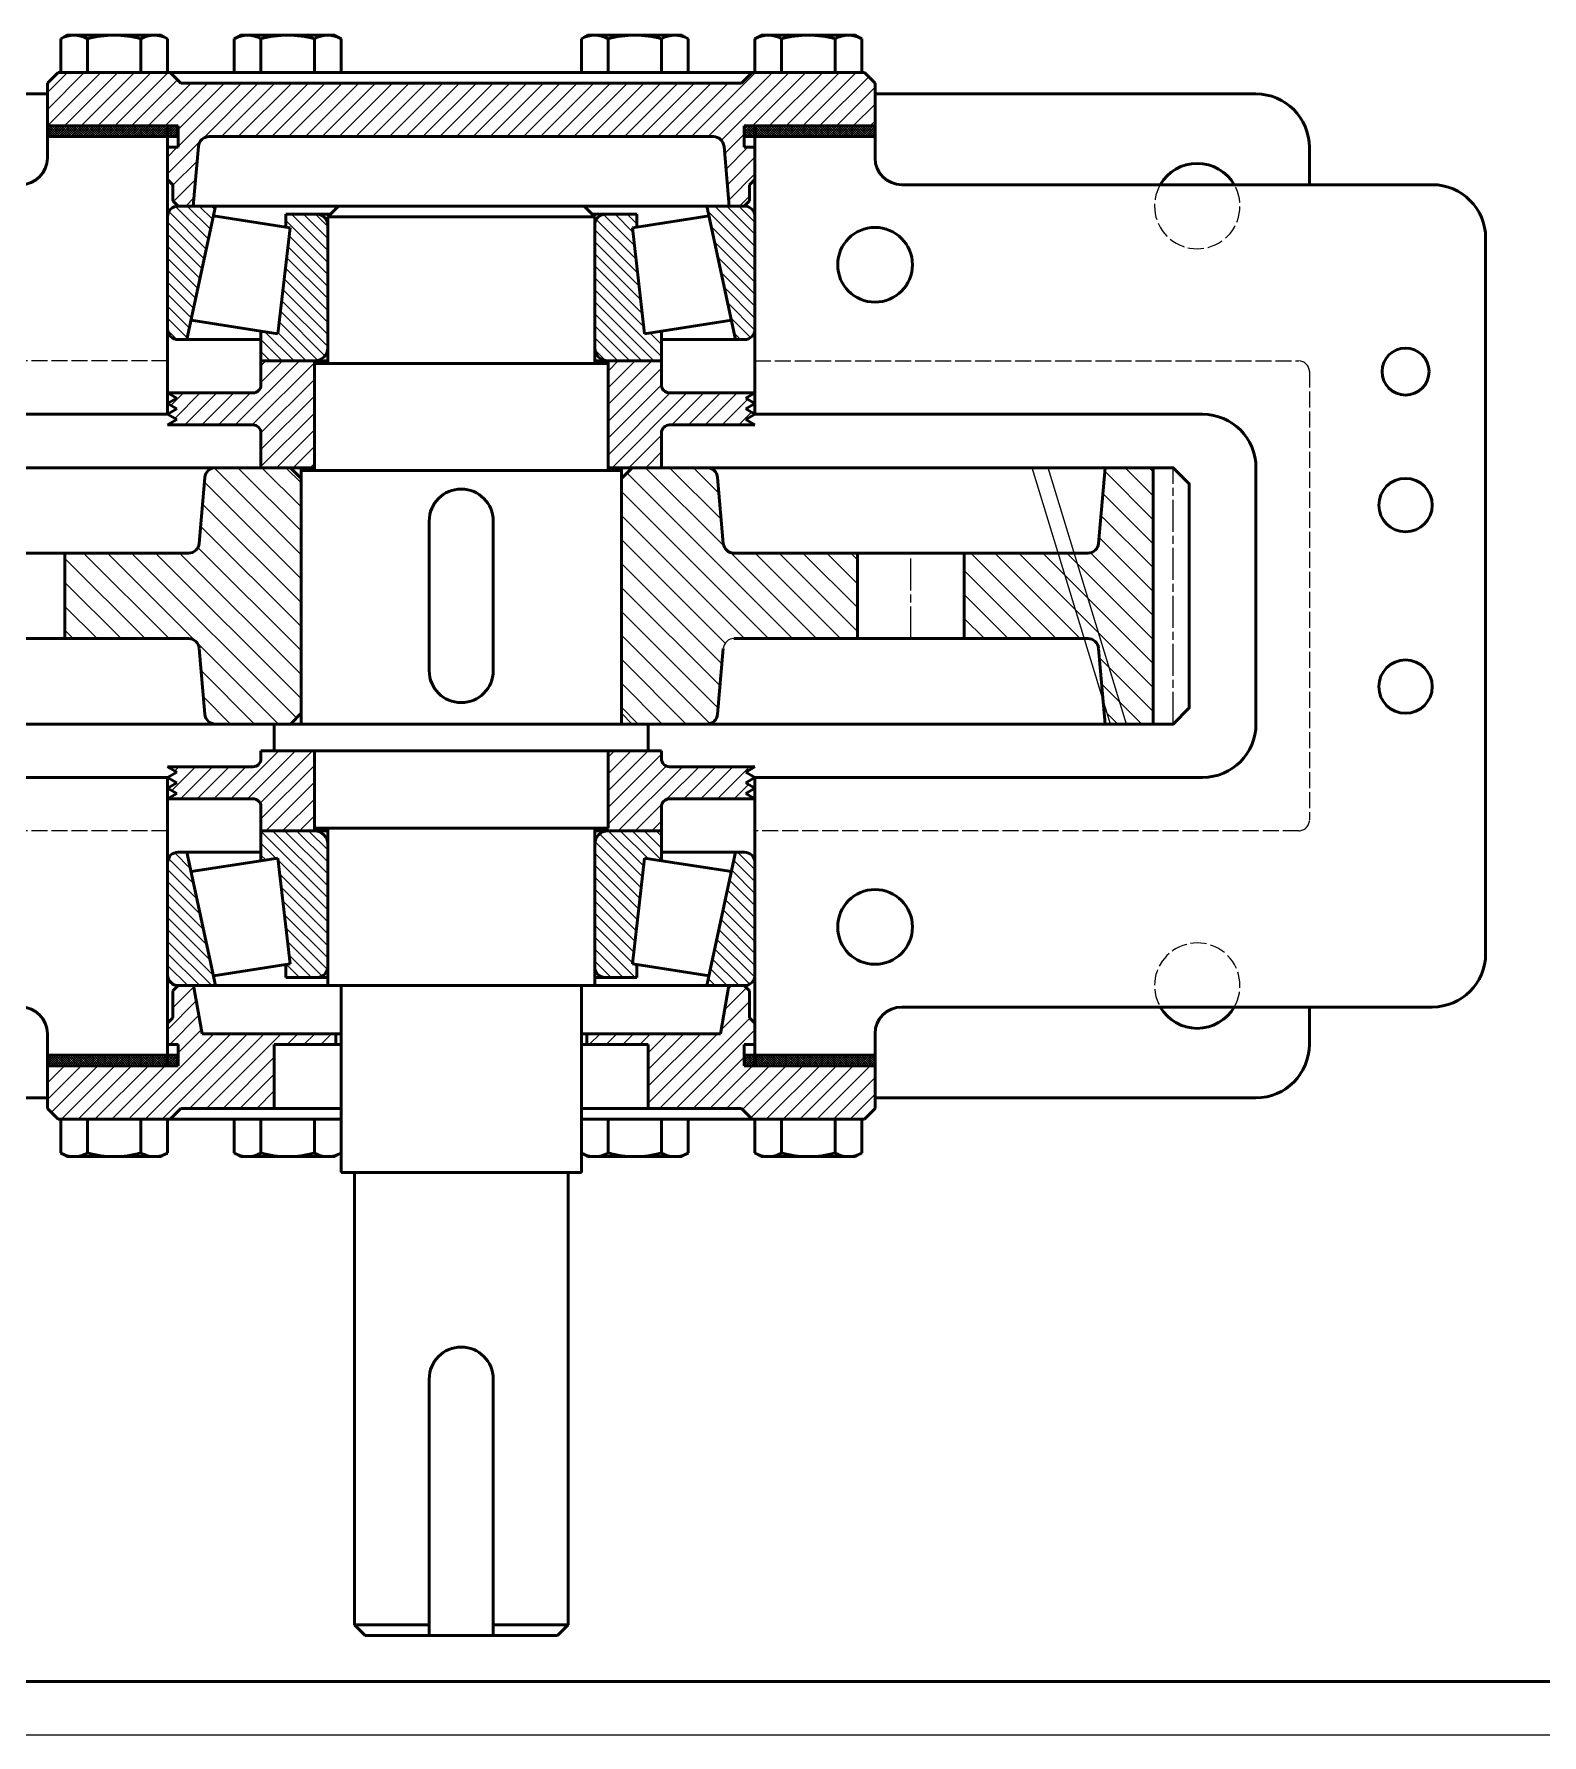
# Model space of a CAD drawing. Header units: millimetres. Extents: x -11122 to -2883, y -3177 to -1688.
# Drawn here: x -10720.8 to -10438.4, y -3176.6 to -2858 of the extents above; entities that cross this region are included whole.
import ezdxf

# ---------------------------------------------------------------- set-up
doc = ezdxf.new("R2010")
doc.units = ezdxf.units.MM
doc.header["$LTSCALE"] = 0.5
doc.linetypes.add('AM_ISO02W050', pattern=[7.5, 6, -1.5])
doc.linetypes.add('AM_ISO08W050', pattern=[18, 12, -1.5, 3, -1.5])
for name, color, linetype, lineweight in [('AM_0', 7, 'Continuous', 50), ('AM_3', 6, 'AM_ISO02W050', 25), ('AM_4', 3, 'Continuous', 25), ('AM_7', 4, 'AM_ISO08W050', 25)]:
    doc.layers.add(name, color=color, linetype=linetype, lineweight=lineweight)
pattern_1 = [(225, (-11749.1836, -5518.627), (1.5715448, -1.5715448), [])]
pattern_2 = [(315, (-8071.9182, 131.4483), (1.122532, 1.122532), [])]

# ---------------------------------------------------------------- blocks, each defined once
blk = doc.blocks.new('M10_dau_lu_long')
at = {"layer": 'AM_0'}
for p, q in [((3376.73, 3414.67), (3375.57, 3414)), ((3375.57, 3407.67), (3375.57, 3414)), ((3394.41, 3414.67), (3376.73, 3414.67)), ((3394.41, 3414.67), (3376.73, 3414.67)), ((3380.57, 3407.67), (3380.57, 3414)), ((3390.57, 3407.67), (3390.57, 3414)), ((3394.41, 3414.67), (3395.57, 3414)), ((3395.57, 3407.67), (3395.57, 3414)), ((3395.57, 3407.67), (3375.57, 3407.67))]:
    blk.add_line(p, q, dxfattribs=at)
for centre, radius, start, end in [((3378.07, 3409.67), 5, 60, 120), ((3385.57, 3395.67), 19, 74.7385, 105.2615), ((3393.07, 3409.67), 5, 60, 120)]:
    blk.add_arc(centre, radius, start, end, dxfattribs=at)

msp = doc.modelspace()

# ---------------------------------------------------------------- hatches: boundary and pattern name
at = {"layer": 'AM_7'}
h = msp.add_hatch(dxfattribs=at)
h.set_pattern_fill('ANSI31', color=256, scale=0.7, angle=180)
h.set_pattern_definition(pattern_1)
h.paths.add_polyline_path([(-10694.03, -2930.26), (-10695.76, -2931.26), (-10679.76, -2931.26, -0.414214), (-10678.26, -2932.76), (-10678.26, -2939.26), (-10668.26, -2939.26), (-10668.26, -2919.26), (-10678.26, -2919.26), (-10678.26, -2923.76, -0.414214), (-10679.76, -2925.26), (-10695.76, -2925.26), (-10694.03, -2926.26), (-10695.76, -2927.26), (-10694.03, -2928.26), (-10695.76, -2929.26)])
h.paths.add_polyline_path([(-10613.26, -2939.26), (-10603.26, -2939.26), (-10603.26, -2932.76, -0.414214), (-10601.76, -2931.26), (-10585.76, -2931.26), (-10587.49, -2930.26), (-10585.76, -2929.26), (-10587.49, -2928.26), (-10585.76, -2927.26), (-10587.49, -2926.26), (-10585.76, -2925.26), (-10601.76, -2925.26, -0.414214), (-10603.26, -2923.76), (-10603.26, -2919.26), (-10613.26, -2919.26)])
h.paths.add_polyline_path([(-10718.26, -2875.26), (-10693.76, -2875.26), (-10693.76, -2879.26), (-10695.76, -2879.26), (-10695.76, -2885.26), (-10694.76, -2886.26), (-10694.76, -2889.26), (-10693.76, -2890.26), (-10690.95, -2890.26), (-10689.97, -2879.09, -0.388879), (-10687.98, -2877.26), (-10593.54, -2877.26, -0.388879), (-10591.55, -2879.09), (-10590.57, -2890.26), (-10587.76, -2890.26), (-10586.76, -2889.26), (-10586.76, -2886.26), (-10585.76, -2885.26), (-10585.76, -2879.26), (-10587.76, -2879.26), (-10587.76, -2875.26), (-10563.26, -2875.26), (-10563.26, -2867.26), (-10565.26, -2865.26), (-10586.26, -2865.26), (-10588.26, -2867.26), (-10693.26, -2867.26), (-10695.26, -2865.26), (-10716.26, -2865.26), (-10718.26, -2867.26)])
h = msp.add_hatch(dxfattribs=at)
h.set_pattern_fill('ANSI37', color=256, scale=0.1)
h.set_pattern_definition([(45, (-11849.06927, -3647.89885), (-0.2245064, 0.2245064), []), (135, (-11849.06927, -3647.89885), (-0.2245064, -0.2245064), [])])
h.paths.add_polyline_path([(-10563.26, -2875.26), (-10585.76, -2875.26), (-10585.76, -2877.26), (-10563.26, -2877.26)])
h.paths.add_polyline_path([(-10585.76, -2875.26), (-10587.76, -2875.26), (-10587.76, -2877.26), (-10585.76, -2877.26)])
h.paths.add_polyline_path([(-10695.76, -2875.26), (-10718.26, -2875.26), (-10718.26, -2877.26), (-10695.76, -2877.26)])
h.paths.add_polyline_path([(-10693.76, -2875.26), (-10695.76, -2875.26), (-10695.76, -2877.26), (-10693.76, -2877.26)])
h.paths.add_polyline_path([(-10831.76, -2875.26), (-10848.26, -2875.26), (-10848.26, -2877.26), (-10831.76, -2877.26)])
h.paths.add_polyline_path([(-10829.76, -2875.26), (-10831.76, -2875.26), (-10831.76, -2877.26), (-10829.76, -2877.26)])
h.paths.add_polyline_path([(-10753.26, -2875.26), (-10769.76, -2875.26), (-10769.76, -2877.26), (-10753.26, -2877.26)])
h.paths.add_polyline_path([(-10769.76, -2875.26), (-10771.76, -2875.26), (-10771.76, -2877.26), (-10769.76, -2877.26)])
h.paths.add_polyline_path([(-10829.76, -3049.26), (-10848.26, -3049.26), (-10848.26, -3051.26), (-10829.76, -3051.26)])
h.paths.add_polyline_path([(-10753.26, -3049.26), (-10771.76, -3049.26), (-10771.76, -3051.26), (-10753.26, -3051.26)])
h.paths.add_polyline_path([(-10563.26, -3049.26), (-10585.76, -3049.26), (-10585.76, -3051.26), (-10563.26, -3051.26)])
h.paths.add_polyline_path([(-10585.76, -3049.26), (-10587.76, -3049.26), (-10587.76, -3051.26), (-10585.76, -3051.26)])
h.paths.add_polyline_path([(-10693.76, -3049.26), (-10695.76, -3049.26), (-10695.76, -3051.26), (-10693.76, -3051.26)])
h.paths.add_polyline_path([(-10695.76, -3049.26), (-10718.26, -3049.26), (-10718.26, -3051.26), (-10695.76, -3051.26)])
h = msp.add_hatch(dxfattribs=at)
h.set_pattern_fill('ANSI31', color=256, scale=0.5, angle=270)
h.set_pattern_definition(pattern_2)
h.paths.add_polyline_path([(-10695.76, -2913.26, 0.414214), (-10693.76, -2915.26), (-10692.15, -2915.26), (-10686.76, -2890.26), (-10693.76, -2890.26, 0.414214), (-10695.76, -2892.26)])
h.paths.add_polyline_path([(-10675.11, -2914.16), (-10678.26, -2913.67), (-10678.26, -2919.26), (-10668.26, -2919.26, 0.414214), (-10665.76, -2916.76), (-10665.76, -2893.8, 0.414214), (-10667.76, -2891.8), (-10673.62, -2891.8), (-10673.62, -2894.21), (-10672.82, -2894.34)])
h = msp.add_hatch(dxfattribs=at)
h.set_pattern_fill('ANSI31', color=256, scale=0.5, angle=270)
h.set_pattern_definition(pattern_2)
h.paths.add_polyline_path([(-10615.76, -2916.76, 0.414214), (-10613.26, -2919.26), (-10603.26, -2919.26), (-10603.26, -2913.67), (-10606.41, -2914.16), (-10608.7, -2894.34), (-10607.9, -2894.21), (-10607.9, -2891.8), (-10613.76, -2891.8, 0.414214), (-10615.76, -2893.8)])
h.paths.add_polyline_path([(-10589.37, -2915.26), (-10587.76, -2915.26, 0.414214), (-10585.76, -2913.26), (-10585.76, -2892.26, 0.414214), (-10587.76, -2890.26), (-10594.76, -2890.26)])
h = msp.add_hatch(dxfattribs=at)
h.set_pattern_fill('ANSI31', color=256, angle=270)
h.set_pattern_definition([(315, (-11749.1836, -5518.627), (2.245064, 2.245064), [])])
h.paths.add_polyline_path([(-10714.97, -2971.26), (-10691.83, -2971.26, -0.388879), (-10689.84, -2973.09), (-10688.76, -2985.44, 0.388879), (-10686.77, -2987.26), (-10672.76, -2987.26), (-10670.76, -2985.26), (-10670.76, -2941.26), (-10672.76, -2939.26), (-10678.26, -2939.26), (-10686.77, -2939.26, 0.388879), (-10688.76, -2941.09), (-10689.84, -2953.44, -0.388879), (-10691.83, -2955.26), (-10714.97, -2955.26)])
h.paths.add_polyline_path([(-10770.34, -2987.26), (-10761.34, -2987.26), (-10760.1, -2973.09, -0.388879), (-10758.11, -2971.26), (-10734.97, -2971.26), (-10734.97, -2955.26), (-10758.11, -2955.26, -0.388879), (-10760.1, -2953.44), (-10761.34, -2939.26), (-10770.34, -2939.26)])
h.paths.add_polyline_path([(-10610.76, -2985.26), (-10608.76, -2987.26), (-10605.76, -2987.26), (-10594.75, -2987.26, 0.388879), (-10592.76, -2985.44), (-10591.68, -2973.09, -0.388879), (-10589.69, -2971.26), (-10566.55, -2971.26), (-10566.55, -2955.26), (-10589.69, -2955.26, -0.388879), (-10591.68, -2953.44), (-10592.76, -2941.09, 0.388879), (-10594.75, -2939.26), (-10608.76, -2939.26), (-10610.76, -2941.26)])
h.paths.add_polyline_path([(-10516.18, -2987.26), (-10511.18, -2987.26), (-10511.18, -2939.26), (-10520.18, -2939.26), (-10521.42, -2953.44, -0.388879), (-10523.41, -2955.26), (-10525.96, -2955.26)])
h.paths.add_polyline_path([(-10546.55, -2971.26), (-10524.07, -2971.26), (-10528.96, -2955.26), (-10546.55, -2955.26)])
h.paths.add_polyline_path([(-10524.07, -2971.26), (-10523.41, -2971.26, -0.388879), (-10521.42, -2973.09), (-10520.58, -2982.68), (-10519.18, -2987.26), (-10516.18, -2987.26), (-10525.96, -2955.26), (-10528.96, -2955.26)])
h = msp.add_hatch(dxfattribs=at)
h.set_pattern_fill('ANSI31', color=256, scale=0.7, angle=180)
h.set_pattern_definition(pattern_1)
h.paths.add_polyline_path([(-10613.26, -3007.26), (-10603.26, -3007.26), (-10603.26, -3002.76, -0.414214), (-10601.76, -3001.26), (-10585.76, -3001.26), (-10587.49, -3000.26), (-10585.76, -2999.26), (-10587.49, -2998.26), (-10585.76, -2997.26), (-10587.49, -2996.26), (-10585.76, -2995.26), (-10601.76, -2995.26, -0.414214), (-10603.26, -2993.76), (-10603.26, -2992.26), (-10613.26, -2992.26)])
h.paths.add_polyline_path([(-10695.76, -2999.26), (-10694.03, -3000.26), (-10695.76, -3001.26), (-10679.76, -3001.26, -0.414214), (-10678.26, -3002.76), (-10678.26, -3007.26), (-10668.26, -3007.26), (-10668.26, -2992.26), (-10678.26, -2992.26), (-10678.26, -2993.76, -0.414214), (-10679.76, -2995.26), (-10695.76, -2995.26), (-10694.03, -2996.26), (-10695.76, -2997.26), (-10694.03, -2998.26)])
h.paths.add_polyline_path([(-10718.26, -3059.26), (-10716.26, -3061.26), (-10695.26, -3061.26), (-10693.26, -3059.26), (-10675.76, -3059.26), (-10675.76, -3047.26), (-10664.26, -3047.26), (-10664.26, -3045.26), (-10689.29, -3045.26), (-10690.87, -3036.26), (-10693.76, -3036.26), (-10694.76, -3037.26), (-10694.76, -3042.26), (-10695.76, -3043.26), (-10695.76, -3047.26), (-10693.76, -3047.26), (-10693.76, -3051.26), (-10718.26, -3051.26)])
h.paths.add_polyline_path([(-10605.76, -3059.26), (-10588.26, -3059.26), (-10586.26, -3061.26), (-10565.26, -3061.26), (-10563.26, -3059.26), (-10563.26, -3051.26), (-10587.76, -3051.26), (-10587.76, -3047.26), (-10585.76, -3047.26), (-10585.76, -3043.26), (-10586.76, -3042.26), (-10586.76, -3037.26), (-10587.76, -3036.26), (-10590.65, -3036.26), (-10592.23, -3045.26), (-10617.26, -3045.26), (-10617.26, -3047.26), (-10605.76, -3047.26)])
h = msp.add_hatch(dxfattribs=at)
h.set_pattern_fill('ANSI31', color=256, scale=0.5, angle=270)
h.set_pattern_definition(pattern_2)
h.paths.add_polyline_path([(-10672.82, -3032.19), (-10673.62, -3032.32), (-10673.62, -3034.73), (-10667.76, -3034.73, 0.414214), (-10665.76, -3032.73), (-10665.76, -3009.76, 0.414214), (-10668.26, -3007.26), (-10678.26, -3007.26), (-10678.26, -3012.86), (-10675.11, -3012.37)])
h.paths.add_polyline_path([(-10695.76, -3034.26, 0.414214), (-10693.76, -3036.26), (-10686.76, -3036.26), (-10692.15, -3011.26), (-10693.76, -3011.26, 0.414214), (-10695.76, -3013.26)])
h = msp.add_hatch(dxfattribs=at)
h.set_pattern_fill('ANSI31', color=256, scale=0.5, angle=270)
h.set_pattern_definition(pattern_2)
h.paths.add_polyline_path([(-10594.76, -3036.26), (-10587.76, -3036.26, 0.414214), (-10585.76, -3034.26), (-10585.76, -3013.26, 0.414214), (-10587.76, -3011.26), (-10589.37, -3011.26)])
h.paths.add_polyline_path([(-10615.76, -3032.73, 0.414214), (-10613.76, -3034.73), (-10607.9, -3034.73), (-10607.9, -3032.32), (-10608.7, -3032.19), (-10606.41, -3012.37), (-10603.26, -3012.86), (-10603.26, -3007.26), (-10613.26, -3007.26, 0.414214), (-10615.76, -3009.76)])

# ---------------------------------------------------------------- linework, layer by layer
for p, q in [((-10678.26, -2919.26), (-10665.76, -2919.26)), ((-10670.76, -2919.26), (-10665.76, -2919.26)), ((-10668.26, -2939.26), (-10668.26, -2919.26)), ((-10668.26, -2919.26), (-10665.76, -2919.26)), ((-10613.26, -2919.26), (-10615.76, -2919.26)), ((-10615.76, -2919.26), (-10603.26, -2919.26)), ((-10613.26, -2939.26), (-10613.26, -2919.26)), ((-10613.26, -2919.26), (-10613.26, -2939.26)), ((-10688.6, -2939.26), (-10771.59, -2939.26)), ((-10670.76, -2939.26), (-10668.26, -2939.26)), ((-10610.76, -2939.26), (-10613.26, -2939.26)), ((-10613.26, -2939.26), (-10603.26, -2939.26)), ((-10670.76, -2985.26), (-10670.76, -2941.26)), ((-10610.76, -2985.26), (-10610.76, -2941.26)), ((-10608.76, -2987.26), (-10610.76, -2985.26)), ((-10610.76, -2992.26), (-10670.76, -2992.26)), ((-10668.26, -3007.26), (-10668.26, -2992.26)), ((-10613.26, -3007.26), (-10613.26, -2992.26)), ((-10613.26, -3007.26), (-10613.26, -2992.26)), ((-10665.76, -3007.26), (-10678.26, -3007.26)), ((-10693.76, -3036.26), (-10690.87, -3036.26)), ((-10587.76, -3036.26), (-10590.65, -3036.26)), ((-10587.76, -3036.26), (-10590.65, -3036.26)), ((-10663.26, -3061.26), (-10663.26, -3041.26)), ((-10663.26, -3061.26), (-10663.26, -3045.26)), ((-10663.26, -3047.26), (-10663.26, -3045.26)), ((-10663.26, -3061.26), (-10663.26, -3045.26)), ((-10618.26, -3047.26), (-10618.26, -3045.26)), ((-10618.26, -3061.26), (-10618.26, -3045.26)), ((-10618.26, -3047.26), (-10618.26, -3045.26)), ((-10718.26, -3049.26), (-10695.76, -3049.26)), ((-10695.76, -3049.26), (-10718.26, -3049.26)), ((-10585.76, -3049.26), (-10563.26, -3049.26))]:
    msp.add_line(p, q)
msp.add_arc((-10589.69, -2973.26), 2, 90, 175)
at = {"layer": 'AM_0'}
for p, q in [((-10718.26, -2867.26), (-10716.26, -2865.26)), ((-10716.26, -2865.26), (-10565.26, -2865.26)), ((-10695.26, -2865.26), (-10693.26, -2867.26)), ((-10586.26, -2865.26), (-10588.26, -2867.26)), ((-10563.26, -2867.26), (-10565.26, -2865.26)), ((-10753.26, -2869.26), (-10718.26, -2869.26)), ((-10718.26, -2867.26), (-10718.26, -2877.26)), ((-10693.26, -2867.26), (-10588.26, -2867.26)), ((-10563.26, -2867.26), (-10563.26, -2877.26)), ((-10563.26, -2869.26), (-10491.93, -2869.26)), ((-10718.26, -2875.26), (-10693.76, -2875.26)), ((-10695.76, -2875.26), (-10695.76, -2885.26)), ((-10693.76, -2875.26), (-10693.76, -2879.26)), ((-10563.26, -2875.26), (-10587.76, -2875.26)), ((-10587.76, -2875.26), (-10587.76, -2879.26)), ((-10585.76, -2875.26), (-10585.76, -2885.26)), ((-10718.26, -2877.26), (-10718.26, -2881.26)), ((-10693.76, -2877.26), (-10718.26, -2877.26)), ((-10693.76, -2877.26), (-10718.26, -2877.26)), ((-10695.76, -2929.26), (-10695.76, -2877.26)), ((-10693.76, -2879.26), (-10695.76, -2879.26)), ((-10690.95, -2890.26), (-10689.97, -2879.09)), ((-10593.54, -2877.26), (-10687.98, -2877.26)), ((-10593.54, -2877.26), (-10687.98, -2877.26)), ((-10590.57, -2890.26), (-10591.55, -2879.09)), ((-10587.76, -2877.26), (-10563.26, -2877.26)), ((-10563.26, -2877.26), (-10587.76, -2877.26)), ((-10587.76, -2879.26), (-10585.76, -2879.26)), ((-10585.76, -2929.26), (-10585.76, -2877.26)), ((-10563.26, -2877.26), (-10563.26, -2881.26)), ((-10563.26, -2877.26), (-10563.26, -2880.26)), ((-10481.93, -2879.26), (-10481.93, -2886.26)), ((-10695.76, -2885.26), (-10694.76, -2886.26)), ((-10585.76, -2885.26), (-10586.76, -2886.26)), ((-10694.76, -2886.26), (-10694.76, -2889.26)), ((-10586.76, -2886.26), (-10586.76, -2889.26)), ((-10558.26, -2886.26), (-10458.93, -2886.26)), ((-10695.76, -2913.26), (-10695.76, -2892.26)), ((-10694.76, -2889.26), (-10693.76, -2890.26)), ((-10693.76, -2890.26), (-10690.95, -2890.26)), ((-10693.76, -2890.26), (-10686.76, -2890.26)), ((-10686.76, -2890.26), (-10692.15, -2915.26)), ((-10687.16, -2892.1), (-10673.62, -2894.21)), ((-10686.76, -2890.26), (-10665.76, -2890.26)), ((-10667.76, -2891.8), (-10673.62, -2891.8)), ((-10673.62, -2894.21), (-10673.62, -2891.8)), ((-10667.76, -2891.8), (-10665.29, -2891.8)), ((-10665.76, -2892.26), (-10663.76, -2890.26)), ((-10665.76, -2890.26), (-10615.76, -2890.26)), ((-10665.76, -2890.26), (-10615.76, -2890.26)), ((-10665.76, -2919.76), (-10665.76, -2892.26)), ((-10615.76, -2892.26), (-10665.76, -2892.26)), ((-10665.76, -2892.26), (-10665.76, -2919.26)), ((-10665.76, -2892.26), (-10665.76, -2919.26)), ((-10665.76, -2892.26), (-10665.76, -2919.26)), ((-10663.76, -2890.26), (-10640.76, -2890.26)), ((-10617.76, -2890.26), (-10640.76, -2890.26)), ((-10615.76, -2892.26), (-10617.76, -2890.26)), ((-10613.76, -2891.8), (-10616.23, -2891.8)), ((-10594.76, -2890.26), (-10615.76, -2890.26)), ((-10615.76, -2919.76), (-10615.76, -2892.26)), ((-10615.76, -2892.26), (-10615.76, -2919.26)), ((-10615.76, -2892.26), (-10615.76, -2919.26)), ((-10615.76, -2892.26), (-10615.76, -2919.26)), ((-10613.76, -2891.8), (-10607.9, -2891.8)), ((-10607.9, -2894.21), (-10607.9, -2891.8)), ((-10594.36, -2892.1), (-10607.9, -2894.21)), ((-10594.76, -2890.26), (-10589.37, -2915.26)), ((-10587.76, -2890.26), (-10594.76, -2890.26)), ((-10587.76, -2890.26), (-10590.57, -2890.26)), ((-10586.76, -2889.26), (-10587.76, -2890.26)), ((-10585.76, -2913.26), (-10585.76, -2892.26)), ((-10672.82, -2894.34), (-10675.11, -2914.16)), ((-10673.62, -2894.21), (-10672.82, -2894.34)), ((-10665.76, -2916.76), (-10665.76, -2893.8)), ((-10615.76, -2916.76), (-10615.76, -2893.8)), ((-10607.9, -2894.21), (-10608.7, -2894.34)), ((-10608.7, -2894.34), (-10606.41, -2914.16)), ((-10448.93, -3030.26), (-10448.93, -2896.26)), ((-10678.26, -2913.67), (-10691.36, -2911.62)), ((-10678.26, -2919.26), (-10678.26, -2913.67)), ((-10675.11, -2914.16), (-10678.26, -2913.67)), ((-10606.41, -2914.16), (-10603.26, -2913.67)), ((-10603.26, -2913.67), (-10590.15, -2911.62)), ((-10603.26, -2919.26), (-10603.26, -2913.67)), ((-10692.15, -2915.26), (-10693.76, -2915.26)), ((-10692.15, -2915.26), (-10678.26, -2915.26)), ((-10589.37, -2915.26), (-10603.26, -2915.26)), ((-10589.37, -2915.26), (-10587.76, -2915.26)), ((-10678.26, -2919.26), (-10678.26, -2923.76)), ((-10678.26, -2919.26), (-10668.26, -2919.26)), ((-10668.26, -2919.26), (-10668.26, -2939.76)), ((-10668.26, -2919.26), (-10668.26, -2939.26)), ((-10668.26, -2919.26), (-10665.76, -2919.26)), ((-10668.26, -2919.76), (-10665.76, -2919.76)), ((-10640.76, -2919.76), (-10665.76, -2919.76)), ((-10640.76, -2919.76), (-10615.76, -2919.76)), ((-10613.26, -2919.26), (-10615.76, -2919.26)), ((-10613.26, -2919.76), (-10615.76, -2919.76)), ((-10613.26, -2919.26), (-10613.26, -2939.76)), ((-10603.26, -2919.26), (-10613.26, -2919.26)), ((-10603.26, -2919.26), (-10603.26, -2923.76)), ((-10695.76, -2925.26), (-10679.76, -2925.26)), ((-10695.76, -2925.26), (-10694.03, -2926.26)), ((-10694.03, -2926.26), (-10695.76, -2927.26)), ((-10695.76, -2927.26), (-10694.03, -2928.26)), ((-10585.76, -2925.26), (-10601.76, -2925.26)), ((-10585.76, -2925.26), (-10587.49, -2926.26)), ((-10587.49, -2926.26), (-10585.76, -2927.26)), ((-10585.76, -2927.26), (-10587.49, -2928.26)), ((-10695.76, -2929.26), (-10769.76, -2929.26)), ((-10694.03, -2928.26), (-10695.76, -2929.26)), ((-10695.76, -2929.26), (-10694.03, -2930.26)), ((-10694.03, -2930.26), (-10695.76, -2931.26)), ((-10587.49, -2928.26), (-10585.76, -2929.26)), ((-10585.76, -2929.26), (-10587.49, -2930.26)), ((-10587.49, -2930.26), (-10585.76, -2931.26)), ((-10585.76, -2929.26), (-10504.43, -2929.26)), ((-10546.67, -2929.26), (-10534.67, -2929.26)), ((-10504.43, -2929.26), (-10501.93, -2929.26)), ((-10695.76, -2931.26), (-10679.76, -2931.26)), ((-10678.26, -2932.76), (-10678.26, -2939.26)), ((-10603.26, -2932.76), (-10603.26, -2939.26)), ((-10585.76, -2931.26), (-10601.76, -2931.26)), ((-10771.59, -2939.26), (-10686.77, -2939.26)), ((-10686.77, -2939.26), (-10672.76, -2939.26)), ((-10678.26, -2939.26), (-10668.26, -2939.26)), ((-10672.76, -2939.26), (-10670.76, -2941.26)), ((-10670.76, -2987.26), (-10670.76, -2939.26)), ((-10670.76, -2939.76), (-10610.76, -2939.76)), ((-10613.26, -2939.26), (-10594.75, -2939.26)), ((-10613.26, -2939.26), (-10610.76, -2939.26)), ((-10608.76, -2939.26), (-10610.76, -2941.26)), ((-10610.76, -2987.26), (-10610.76, -2939.26)), ((-10592.92, -2939.26), (-10594.75, -2939.26)), ((-10521.42, -2953.44), (-10520.18, -2939.26)), ((-10511.18, -2987.26), (-10511.18, -2939.26)), ((-10491.93, -2939.26), (-10491.93, -2987.26)), ((-10688.76, -2941.09), (-10689.84, -2953.44)), ((-10592.76, -2941.09), (-10591.68, -2953.44)), ((-10646.76, -2949.26), (-10646.76, -2977.26)), ((-10634.76, -2949.26), (-10634.76, -2977.26)), ((-10691.83, -2955.26), (-10758.11, -2955.26)), ((-10714.97, -2971.26), (-10714.97, -2955.26)), ((-10589.69, -2955.26), (-10523.41, -2955.26)), ((-10566.55, -2971.26), (-10566.55, -2955.26)), ((-10546.55, -2971.26), (-10546.55, -2955.26)), ((-10691.83, -2971.26), (-10758.11, -2971.26)), ((-10589.69, -2971.26), (-10523.41, -2971.26)), ((-10688.76, -2985.44), (-10689.84, -2973.09)), ((-10592.76, -2985.44), (-10591.68, -2973.09)), ((-10521.42, -2973.09), (-10520.18, -2987.26)), ((-10771.59, -2987.26), (-10688.6, -2987.26)), ((-10688.6, -2987.26), (-10686.77, -2987.26)), ((-10686.77, -2987.26), (-10594.75, -2987.26)), ((-10668.26, -2987.26), (-10675.76, -2987.26)), ((-10675.76, -2987.26), (-10675.76, -2992.26)), ((-10672.76, -2987.26), (-10670.76, -2985.26)), ((-10640.76, -2987.26), (-10670.76, -2987.26)), ((-10640.76, -2987.26), (-10610.76, -2987.26)), ((-10613.26, -2987.26), (-10605.76, -2987.26)), ((-10605.76, -2987.26), (-10605.76, -2992.26)), ((-10592.92, -2987.26), (-10594.75, -2987.26)), ((-10678.26, -2993.76), (-10678.26, -2992.26)), ((-10603.26, -2992.26), (-10678.26, -2992.26)), ((-10675.76, -2992.26), (-10640.76, -2992.26)), ((-10668.26, -3006.76), (-10668.26, -2992.26)), ((-10668.26, -3007.26), (-10668.26, -2992.26)), ((-10605.76, -2992.26), (-10640.76, -2992.26)), ((-10613.26, -3006.76), (-10613.26, -2992.26)), ((-10603.26, -2993.76), (-10603.26, -2992.26)), ((-10695.76, -2997.26), (-10769.76, -2997.26)), ((-10694.03, -2996.26), (-10695.76, -2995.26)), ((-10695.76, -2995.26), (-10679.76, -2995.26)), ((-10695.76, -2997.26), (-10694.03, -2996.26)), ((-10695.76, -2997.26), (-10695.76, -3049.26)), ((-10694.03, -2998.26), (-10695.76, -2997.26)), ((-10585.76, -2995.26), (-10601.76, -2995.26)), ((-10587.49, -2996.26), (-10585.76, -2995.26)), ((-10585.76, -2997.26), (-10587.49, -2996.26)), ((-10587.49, -2998.26), (-10585.76, -2997.26)), ((-10501.93, -2997.26), (-10585.76, -2997.26)), ((-10585.76, -2997.26), (-10585.76, -3049.26)), ((-10695.76, -2999.26), (-10694.03, -2998.26)), ((-10694.03, -3000.26), (-10695.76, -2999.26)), ((-10695.76, -3001.26), (-10694.03, -3000.26)), ((-10585.76, -2999.26), (-10587.49, -2998.26)), ((-10587.49, -3000.26), (-10585.76, -2999.26)), ((-10585.76, -3001.26), (-10587.49, -3000.26)), ((-10695.76, -3001.26), (-10679.76, -3001.26)), ((-10678.26, -3007.26), (-10678.26, -3002.76)), ((-10603.26, -3007.26), (-10603.26, -3002.76)), ((-10585.76, -3001.26), (-10601.76, -3001.26)), ((-10640.76, -3006.76), (-10668.26, -3006.76)), ((-10640.76, -3006.76), (-10613.26, -3006.76)), ((-10678.26, -3007.26), (-10668.26, -3007.26)), ((-10678.26, -3007.26), (-10678.26, -3012.86)), ((-10668.26, -3007.26), (-10665.76, -3007.26)), ((-10665.76, -3036.26), (-10665.76, -3007.26)), ((-10665.76, -3036.26), (-10665.76, -3007.26)), ((-10665.76, -3009.76), (-10665.76, -3032.73)), ((-10615.76, -3036.26), (-10615.76, -3007.26)), ((-10613.26, -3007.26), (-10615.76, -3007.26)), ((-10615.76, -3036.26), (-10615.76, -3007.26)), ((-10615.76, -3009.76), (-10615.76, -3032.73)), ((-10603.26, -3007.26), (-10613.26, -3007.26)), ((-10603.26, -3007.26), (-10603.26, -3012.86)), ((-10695.76, -3013.26), (-10695.76, -3034.26)), ((-10692.15, -3011.26), (-10693.76, -3011.26)), ((-10686.76, -3036.26), (-10692.15, -3011.26)), ((-10692.15, -3011.26), (-10678.26, -3011.26)), ((-10678.26, -3012.86), (-10691.36, -3014.91)), ((-10675.11, -3012.37), (-10678.26, -3012.86)), ((-10672.82, -3032.19), (-10675.11, -3012.37)), ((-10608.7, -3032.19), (-10606.41, -3012.37)), ((-10606.41, -3012.37), (-10603.26, -3012.86)), ((-10589.37, -3011.26), (-10603.26, -3011.26)), ((-10603.26, -3012.86), (-10590.15, -3014.91)), ((-10594.76, -3036.26), (-10589.37, -3011.26)), ((-10589.37, -3011.26), (-10587.76, -3011.26)), ((-10585.76, -3013.26), (-10585.76, -3034.26)), ((-10687.16, -3034.43), (-10673.62, -3032.32)), ((-10673.62, -3032.32), (-10672.82, -3032.19)), ((-10673.62, -3032.32), (-10673.62, -3034.73)), ((-10607.9, -3032.32), (-10608.7, -3032.19)), ((-10594.36, -3034.43), (-10607.9, -3032.32)), ((-10607.9, -3032.32), (-10607.9, -3034.73)), ((-10667.76, -3034.73), (-10673.62, -3034.73)), ((-10667.76, -3034.73), (-10665.76, -3034.73)), ((-10613.76, -3034.73), (-10615.76, -3034.73)), ((-10613.76, -3034.73), (-10607.9, -3034.73)), ((-10694.76, -3037.26), (-10693.76, -3036.26)), ((-10694.76, -3042.26), (-10694.76, -3037.26)), ((-10693.76, -3036.26), (-10686.76, -3036.26)), ((-10690.87, -3036.26), (-10689.29, -3045.26)), ((-10686.76, -3036.26), (-10665.76, -3036.26)), ((-10615.76, -3036.26), (-10665.76, -3036.26)), ((-10615.76, -3036.26), (-10665.76, -3036.26)), ((-10615.76, -3036.26), (-10665.76, -3036.26)), ((-10663.26, -3071.26), (-10663.26, -3036.26)), ((-10618.26, -3071.26), (-10618.26, -3036.26)), ((-10594.76, -3036.26), (-10615.76, -3036.26)), ((-10587.76, -3036.26), (-10594.76, -3036.26)), ((-10590.65, -3036.26), (-10592.23, -3045.26)), ((-10586.76, -3037.26), (-10587.76, -3036.26)), ((-10586.76, -3042.26), (-10586.76, -3037.26)), ((-10458.93, -3040.26), (-10558.26, -3040.26)), ((-10481.93, -3047.26), (-10481.93, -3040.26)), ((-10718.26, -3045.26), (-10718.26, -3049.26)), ((-10695.76, -3043.26), (-10694.76, -3042.26)), ((-10695.76, -3051.26), (-10695.76, -3043.26)), ((-10689.29, -3045.26), (-10663.26, -3045.26)), ((-10664.26, -3047.26), (-10664.26, -3045.26)), ((-10618.26, -3045.26), (-10592.23, -3045.26)), ((-10617.26, -3047.26), (-10617.26, -3045.26)), ((-10585.76, -3043.26), (-10586.76, -3042.26)), ((-10585.76, -3051.26), (-10585.76, -3043.26)), ((-10563.26, -3045.26), (-10563.26, -3049.26)), ((-10693.76, -3047.26), (-10695.76, -3047.26)), ((-10693.76, -3051.26), (-10693.76, -3047.26)), ((-10675.76, -3059.26), (-10675.76, -3047.26)), ((-10675.76, -3047.26), (-10663.26, -3047.26)), ((-10618.26, -3047.26), (-10605.76, -3047.26)), ((-10605.76, -3059.26), (-10605.76, -3047.26)), ((-10587.76, -3051.26), (-10587.76, -3047.26)), ((-10587.76, -3047.26), (-10585.76, -3047.26)), ((-10718.26, -3059.26), (-10718.26, -3049.26)), ((-10693.76, -3049.26), (-10718.26, -3049.26)), ((-10718.26, -3051.26), (-10693.76, -3051.26)), ((-10587.76, -3049.26), (-10563.26, -3049.26)), ((-10563.26, -3051.26), (-10587.76, -3051.26)), ((-10563.26, -3059.26), (-10563.26, -3049.26)), ((-10718.26, -3057.26), (-10753.26, -3057.26)), ((-10491.93, -3057.26), (-10563.26, -3057.26)), ((-10718.26, -3059.26), (-10716.26, -3061.26)), ((-10663.26, -3061.26), (-10716.26, -3061.26)), ((-10695.26, -3061.26), (-10693.26, -3059.26)), ((-10663.26, -3059.26), (-10693.26, -3059.26)), ((-10588.26, -3059.26), (-10618.26, -3059.26)), ((-10565.26, -3061.26), (-10618.26, -3061.26)), ((-10586.26, -3061.26), (-10588.26, -3059.26)), ((-10563.26, -3059.26), (-10565.26, -3061.26)), ((-10640.76, -3071.26), (-10663.26, -3071.26)), ((-10660.76, -3155.94), (-10660.76, -3071.26)), ((-10640.76, -3071.26), (-10618.26, -3071.26)), ((-10620.76, -3155.94), (-10620.76, -3071.26)), ((-10646.76, -3109.94), (-10646.76, -3157.94)), ((-10634.76, -3109.94), (-10634.76, -3157.94)), ((-10658.76, -3157.94), (-10660.76, -3155.94)), ((-10660.76, -3155.94), (-10646.76, -3155.94)), ((-10620.76, -3155.94), (-10634.76, -3155.94)), ((-10620.76, -3155.94), (-10622.76, -3157.94)), ((-10640.76, -3157.94), (-10658.76, -3157.94)), ((-10640.76, -3157.94), (-10622.76, -3157.94)), ((-11101.6, -3166.59), (-9942.6, -3166.59))]:
    msp.add_line(p, q, dxfattribs=at)
for points in [[(-10592.92, -2987.26), (-10507.43, -2987.26), (-10504.43, -2984.26), (-10504.43, -2942.26), (-10507.43, -2939.26), (-10592.92, -2939.26)], [(-10640.76, -3036.26), (-10665.76, -3036.26), (-10665.76, -3006.76), (-10640.76, -3006.76)], [(-10640.76, -3036.26), (-10615.76, -3036.26), (-10615.76, -3006.76), (-10640.76, -3006.76)]]:
    msp.add_lwpolyline(points, dxfattribs=at)
for centre, radius in [((-10563.26, -2901.26), 7), ((-10463.93, -2921.26), 4.4), ((-10463.93, -2946.26), 5), ((-10463.93, -2980.26), 5), ((-10563.26, -3025.26), 7)]:
    msp.add_circle(centre, radius, dxfattribs=at)
for centre, radius, start, end in [((-10491.93, -2879.26), 10, 0, 90), ((-10687.98, -2879.26), 2, 90, 175), ((-10593.54, -2879.26), 2, 5, 90), ((-10723.26, -2881.26), 5, 270, 0), ((-10558.26, -2881.26), 5, 180, 270), ((-10502.93, -2890.26), 8, 30, 150), ((-10458.93, -2896.26), 10, 0, 90), ((-10693.76, -2892.26), 2, 90, 180), ((-10667.76, -2893.8), 2, 0, 90), ((-10613.76, -2893.8), 2, 90, 180), ((-10587.76, -2892.26), 2, 0, 90), ((-10693.76, -2913.26), 2, 180, 270), ((-10587.76, -2913.26), 2, 270, 0), ((-10668.26, -2916.76), 2.5, 270, 0), ((-10613.26, -2916.76), 2.5, 180, 270), ((-10679.76, -2923.76), 1.5, 270, 0), ((-10601.76, -2923.76), 1.5, 180, 270), ((-10501.93, -2939.26), 10, 0, 90), ((-10679.76, -2932.76), 1.5, 0, 90), ((-10601.76, -2932.76), 1.5, 90, 180), ((-10686.77, -2941.26), 2, 90, 175), ((-10594.75, -2941.26), 2, 5, 90), ((-10640.76, -2949.26), 6, 0, 180), ((-10691.83, -2953.26), 2, 270, 355), ((-10589.69, -2953.26), 2, 185, 270), ((-10523.41, -2953.26), 2, 270, 355), ((-10691.83, -2973.26), 2, 5, 90), ((-10523.41, -2973.26), 2, 5, 90), ((-10640.76, -2977.26), 6, 180, 0), ((-10686.77, -2985.26), 2, 185, 270), ((-10594.75, -2985.26), 2, 270, 355), ((-10501.93, -2987.26), 10, 270, 0), ((-10679.76, -2993.76), 1.5, 270, 0), ((-10601.76, -2993.76), 1.5, 180, 270), ((-10679.76, -3002.76), 1.5, 0, 90), ((-10601.76, -3002.76), 1.5, 90, 180), ((-10668.26, -3009.76), 2.5, 0, 90), ((-10613.26, -3009.76), 2.5, 90, 180), ((-10693.76, -3013.26), 2, 90, 180), ((-10587.76, -3013.26), 2, 0, 90), ((-10458.93, -3030.26), 10, 270, 0), ((-10693.76, -3034.26), 2, 180, 270), ((-10667.76, -3032.73), 2, 270, 0), ((-10613.76, -3032.73), 2, 180, 270), ((-10587.76, -3034.26), 2, 270, 0), ((-10723.26, -3045.26), 5, 0, 90), ((-10558.26, -3045.26), 5, 90, 180), ((-10502.93, -3036.26), 8, 210, 330), ((-10491.93, -3047.26), 10, 270, 0), ((-10640.76, -3109.94), 6, 0, 180)]:
    msp.add_arc(centre, radius, start, end, dxfattribs=at)
at = {"layer": 'AM_3', "lineweight": 25}
for p, q in [((-10695.76, -2919.26), (-10769.76, -2919.26)), ((-10585.76, -2919.26), (-10483.93, -2919.26)), ((-10481.93, -2921.26), (-10481.93, -3005.26)), ((-10695.76, -3007.26), (-10769.76, -3007.26)), ((-10483.93, -3007.26), (-10585.76, -3007.26))]:
    msp.add_line(p, q, dxfattribs=at)
for centre, radius, start, end in [((-10502.93, -2890.26), 8, 150, 30), ((-10483.93, -2921.26), 2, 0, 90), ((-10483.93, -3005.26), 2, 270, 0), ((-10502.93, -3036.26), 8, 330, 210)]:
    msp.add_arc(centre, radius, start, end, dxfattribs=at)
at = {"layer": 'AM_4'}
for p, q in [((-10519.18, -2987.26), (-10533.85, -2939.26)), ((-10516.18, -2987.26), (-10530.85, -2939.26)), ((-11121.6, -3176.59), (-9932.6, -3176.59))]:
    msp.add_line(p, q, dxfattribs=at)
at = {"layer": 'AM_7'}
for p, q in [((-10640.76, -2865.25), (-10640.76, -2865.26)), ((-10507.43, -2987.26), (-10507.43, -2939.26)), ((-10556.55, -2971.26), (-10556.55, -2955.26))]:
    msp.add_line(p, q, dxfattribs=at)

# ---------------------------------------------------------------- block references
at = {"layer": 'AM_0'}
for p in [(-14091.33, -6272.93), (-14058.83, -6272.93), (-13993.83, -6272.93), (-13961.33, -6272.93)]:
    msp.add_blockref('M10_dau_lu_long', p, dxfattribs=at)
at = {"layer": 'AM_0', "xscale": -1, "rotation": 180}
for p in [(-14091.33, 346.4), (-14058.83, 346.4), (-13993.83, 346.4), (-13961.33, 346.4)]:
    msp.add_blockref('M10_dau_lu_long', p, dxfattribs=at)

doc.saveas('drawing.dxf')
